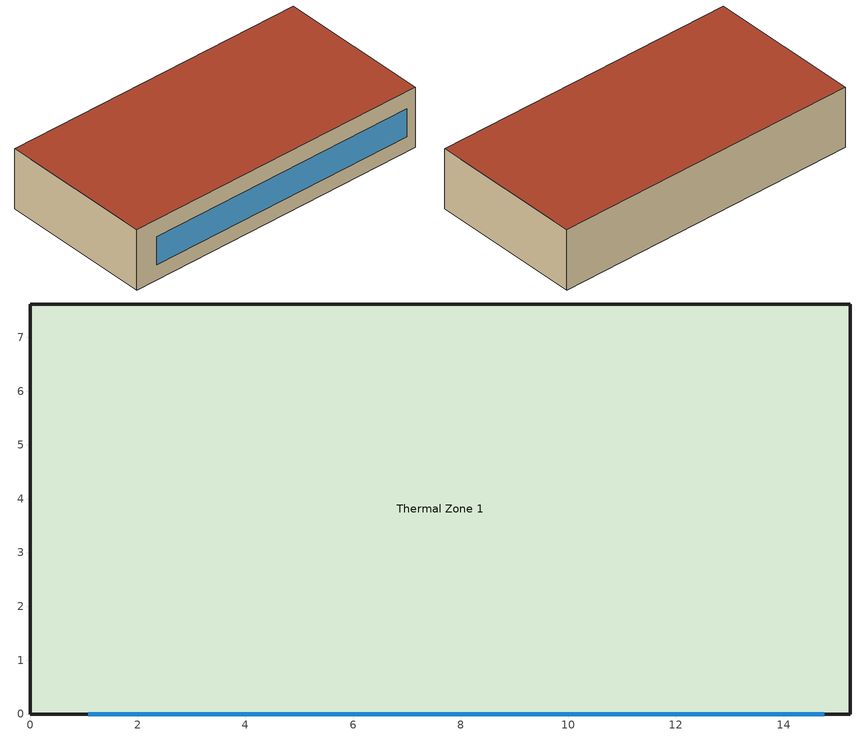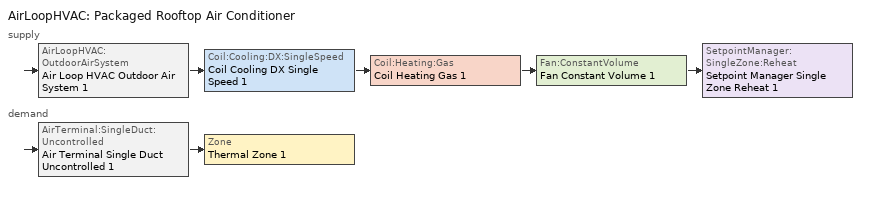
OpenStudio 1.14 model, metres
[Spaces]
Thermal Zone 1
 floor adiabatic (Slab on Grade): 15.24,7.62 15.24,0 0,0 0,7.62 z0
 wall outside: 15.24,7.62 0,7.62 0,0 15.24,0 15.24,7.62 z0:3.05
 window (Window): 1.08,0 14.75,0 z0.77:2.2
 roof outside (Roof): 15.24,0 15.24,7.62 0,7.62 0,0 z3.05
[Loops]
AirLoopHVAC 'Packaged Rooftop Air Conditioner'
 supply: AirLoopHVAC:OutdoorAirSystem 'Air Loop HVAC Outdoor Air System 1' > Coil:Cooling:DX:SingleSpeed 'Coil Cooling DX Single Speed 1' > Coil:Heating:Gas 'Coil Heating Gas 1' > Fan:ConstantVolume 'Fan Constant Volume 1' > SetpointManager:SingleZone:Reheat 'Setpoint Manager Single Zone Reheat 1'
 demand: AirTerminal:SingleDuct:Uncontrolled 'Air Terminal Single Duct Uncontrolled 1' > Zone 'Thermal Zone 1'
[Building]
Building 1
[Site]
Chicago Ohare Intl Ap: Latitude {deg}=41.98; Longitude {deg}=-87.92; Time Zone {hr}=-6; Elevation {m}=201
[ClimateZones]
Climate Zone Institution Name 1=ASHRAE; Climate Zone Document Name 1=ANSI/ASHRAE Standard 169; Climate Zone Document Year 1=2006; Climate Zone Institution Name 2=CEC; Climate Zone Document Name 2=California Climate Zone Descriptions; Climate Zone Document Year 2=1995
[SizingPeriod:DesignDay] Barometric Pressure {Pa}=98934; Sky Clearness=0; Rain Indicator=0; Snow Indicator=0; Day of Month=21; Daylight Saving Time Indicator=0; Dry-Bulb Temperature Range Modifier Type=DefaultMultipliers
Name | Maximum Dry-Bulb Temperature {C} | Daily Dry-Bulb Temperature Range {deltaC} | Humidity Indicating Conditions at Maximum Dry-Bulb | Wind Speed {m/s} | Wind Direction {deg} | Month | Day Type | Humidity Indicating Type | Solar Model Indicator | ASHRAE Taub | ASHRAE Taud
Chicago Ohare Intl Ap Ann Htg 99.6% Condns DB | -20 | 0 | -20 | 4.9 | 270 | 1 | WinterDesignDay | Wetbulb | ASHRAEClearSky
Chicago Ohare Intl Ap Ann Clg .4% Condns DB=>MWB | 33.3 | 10.5 | 23.7 | 5.2 | 230 | 7 | SummerDesignDay | Wetbulb | ASHRAETau | 0.455 | 2.05
Chicago Ohare Intl Ap Ann Htg Wind 99.6% Condns WS=>MCDB | -3.5 | 0 | -3.5 | 12.4 | 270 | 1 | WinterDesignDay | Wetbulb | ASHRAEClearSky
Chicago Ohare Intl Ap Ann Hum_n 99.6% Condns DP=>MCDB | -19.2 | 0 | -25.7 | 4.9 | 270 | 1 | WinterDesignDay | Dewpoint | ASHRAEClearSky
Chicago Ohare Intl Ap Ann Clg .4% Condns DP=>MDB | 28.9 | 10.5 | 23.8 | 5.2 | 230 | 7 | SummerDesignDay | Dewpoint | ASHRAETau | 0.455 | 2.05
[Construction]
Slab on Grade: MAT-CC05 4 HW CONCRETE, CP02 CARPET PAD
Exterior Wall: 1IN Stucco, Cellular Polyurethane or Polyisocyanurate - Unfaced - 2 in., 8IN Concrete HW 1, Wood-Framed - 4 in. Studs - 16 in. OC - R-13 Cavity Insulation, 1/2IN Gypsum 3
Roof: Roof Membrane, Roof Insulation [26], Metal Decking
Window: LoE CLEAR 6MM 1, ARGON 13MM 1, CLEAR 6MM 1
[Material]
Name | Roughness | Thickness {m} | Conductivity {W/m-K} | Density {kg/m3} | Specific Heat {J/kg-K} | Thermal Absorptance | Solar Absorptance | Visible Absorptance
MAT-CC05 4 HW CONCRETE | Rough | 0.1016 | 1.311 | 2240 | 836.8 | 0.9 | 0.85 | 0.85
1IN Stucco | Smooth | 0.0253 | 0.6918 | 1858 | 837 | 0.9 | 0.92 | 0.92
Roof Membrane | VeryRough | 0.0095 | 0.16 | 1121.29 | 1460 | 0.9 | 0.7 | 0.7
Metal Decking | MediumSmooth | 0.0015 | 45.006 | 7680 | 418.4 | 0.9 | 0.6 | 0.6
Roof Insulation [26] | MediumRough | 0.2941 | 0.049 | 265 | 836.8 | 0.9 | 0.7 | 0.7
Wood-Framed - 4 in. Studs - 16 in. OC - R-13 Cavity Insulation | Smooth | 0.0889 | 0.0549532 | 126.145 | 1556.29
Cellular Polyurethane or Polyisocyanurate - Unfaced - 2 in. | Rough | 0.0508 | 0.0245 | 24 | 1590
8IN Concrete HW 1 | MediumRough | 0.2033 | 1.7296 | 2243 | 837 | 0.9 | 0.65 | 0.65
1/2IN Gypsum 3 | Smooth | 0.0127 | 0.16 | 784.9 | 830 | 0.9 | 0.4 | 0.4
[Material:NoMass]
CP02 CARPET PAD: Roughness=Smooth; Thermal Resistance {m2-K/W}=0.1; Thermal Absorptance=0.9; Solar Absorptance=0.8; Visible Absorptance=0.8
[DefaultConstructionSet]
189.1-2009 - CZ7-8 - Office: Default Exterior Surface Constructions=Default Surface Constructions 19; Default Interior Surface Constructions=Default Surface Constructions 20; Default Ground Contact Surface Constructions=Default Surface Constructions 21; Default Exterior SubSurface Constructions=Default Sub Surface Constructions 13; Default Interior SubSurface Constructions=Default Sub Surface Constructions 14
[DefaultSurfaceConstructions]
Name | Floor Construction | Wall Construction | Roof Ceiling Construction
Default Surface Constructions 19 | Slab on Grade | Exterior Wall | Roof
Default Surface Constructions 20
Default Surface Constructions 21 | Slab on Grade | Slab on Grade | Slab on Grade
[DefaultSubSurfaceConstructions]
Default Sub Surface Constructions 13; Default Sub Surface Constructions 14
[WindowMaterial:Glazing] Optical Data Type=SpectralAverage; Thickness {m}=0.006; Infrared Transmittance at Normal Incidence=0; Front Side Infrared Hemispherical Emissivity=0.84; Conductivity {W/m-K}=0.9
Name | Solar Transmittance at Normal Incidence | Front Side Solar Reflectance at Normal Incidence | Back Side Solar Reflectance at Normal Incidence | Visible Transmittance at Normal Incidence | Front Side Visible Reflectance at Normal Incidence | Back Side Visible Reflectance at Normal Incidence | Back Side Infrared Hemispherical Emissivity
CLEAR 6MM 1 | 0.775 | 0.071 | 0.071 | 0.881 | 0.08 | 0.08 | 0.84
LoE CLEAR 6MM 1 | 0.6 | 0.17 | 0.22 | 0.84 | 0.055 | 0.078 | 0.1
[WindowMaterial:Gas]
ARGON 13MM 1: Gas Type=Argon; Thickness {m}=0.0127
[DesignSpecification:OutdoorAir]
189.1-2009 - Office - WholeBuilding - Sm Office - CZ4-8 Ventilation: Outdoor Air Method=Sum; Outdoor Air Flow per Person {m3/s-person}=0.00943895
[ThermostatSetpoint:DualSetpoint]
Thermal Zone 1 Thermostat: Heating Setpoint Temperature Schedule=Small Office HtgSetp; Cooling Setpoint Temperature Schedule=Small Office ClgSetp
[SpaceType]
189.1-2009 - Office - WholeBuilding - Sm Office - CZ4-8: Default Schedule Set=189.1-2009 - Office - WholeBuilding - Sm Office - CZ4-8 Schedule Set; Design Specification Outdoor Air Object=189.1-2009 - Office - WholeBuilding - Sm Office - CZ4-8 Ventilation; Standards Building Type=Office; Standards Space Type=WholeBuilding - Sm Office
[DefaultScheduleSet]
189.1-2009 - Office - WholeBuilding - Sm Office - CZ4-8 Schedule Set: Hours of Operation Schedule=Office Bldg Light; Number of People Schedule=Small Office Bldg Occ; People Activity Level Schedule=Small Office Activity; Lighting Schedule=Office Bldg Light; Electric Equipment Schedule=Small Office Bldg Equip; Infiltration Schedule=Small Office Infil Quarter On; Steam Equipment Schedule=Office Bldg Light
[Lights:Definition]
189.1-2009 - Office - WholeBuilding - Sm Office - CZ4-8 Lights Definition: Design Level Calculation Method=Watts/Area; Watts per Space Floor Area {W/m2}=9.68752
[Lights]
189.1-2009 - Office - WholeBuilding - Sm Office - CZ4-8 Lights: Lights Definition=189.1-2009 - Office - WholeBuilding - Sm Office - CZ4-8 Lights Definition; Space or SpaceType=189.1-2009 - Office - WholeBuilding - Sm Office - CZ4-8
[People:Definition]
189.1-2009 - Office - WholeBuilding - Sm Office - CZ4-8 People Definition: Number of People Calculation Method=People/Area; People per Space Floor Area {person/m2}=0.0538196; Fraction Radiant=0.3
[People]
189.1-2009 - Office - WholeBuilding - Sm Office - CZ4-8 People: People Definition=189.1-2009 - Office - WholeBuilding - Sm Office - CZ4-8 People Definition; Space or SpaceType=189.1-2009 - Office - WholeBuilding - Sm Office - CZ4-8
[SpaceInfiltration:DesignFlowRate]
189.1-2009 - Office - WholeBuilding - Sm Office - CZ4-8 Infiltration: Space or SpaceType=189.1-2009 - Office - WholeBuilding - Sm Office - CZ4-8; Design Flow Rate Calculation Method=Flow/ExteriorArea; Flow per Exterior Surface Area {m3/s-m2}=0.000226568
[ElectricEquipment:Definition]
189.1-2009 - Office - WholeBuilding - Sm Office - CZ4-8 Electric Equipment Definition: Design Level Calculation Method=Watts/Area; Watts per Space Floor Area {W/m2}=5.81251
[ElectricEquipment]
189.1-2009 - Office - WholeBuilding - Sm Office - CZ4-8 Electric Equipment: Electric Equipment Definition=189.1-2009 - Office - WholeBuilding - Sm Office - CZ4-8 Electric Equipment Definition; Space or SpaceType=189.1-2009 - Office - WholeBuilding - Sm Office - CZ4-8
[BuildingStory]
Building Story 1: Nominal Z Coordinate {m}=0; Nominal Floor to Floor Height {m}=3.048
[Space]
Thermal Zone 1: Space Type=189.1-2009 - Office - WholeBuilding - Sm Office - CZ4-8; Default Construction Set=189.1-2009 - CZ7-8 - Office; Building Story=Building Story 1; Thermal Zone=Thermal Zone 1
[ThermalZone]
Thermal Zone 1: Thermostat=Thermal Zone 1 Thermostat; Use Ideal Air Loads=No
[Sizing:Zone]
Thermal Zone 1: Zone Cooling Design Supply Air Temperature Input Method=SupplyAirTemperature; Zone Cooling Design Supply Air Temperature {C}=14; Zone Cooling Design Supply Air Temperature Difference {deltaC}=11.11; Zone Heating Design Supply Air Temperature Input Method=SupplyAirTemperature; Zone Heating Design Supply Air Temperature {C}=40; Zone Heating Design Supply Air Temperature Difference {deltaC}=11.11; Zone Cooling Design Supply Air Humidity Ratio {kg-H2O/kg-air}=0.0085; Zone Heating Design Supply Air Humidity Ratio {kg-H2O/kg-air}=0.008; Cooling Design Air Flow Method=DesignDay; Heating Design Air Flow Method=DesignDay; Account for Dedicated Outdoor Air System=No; Dedicated Outdoor Air System Control Strategy=NeutralSupplyAir; Dedicated Outdoor Air Low Setpoint Temperature for Design {C}=autosize; Dedicated Outdoor Air High Setpoint Temperature for Design {C}=autosize
[Zone equipment]
Thermal Zone 1: Air Terminal Single Duct Uncontrolled 1
[AirLoopHVAC]
Packaged Rooftop Air Conditioner: Availability Schedule=Always On Discrete; Design Supply Air Flow Rate {m3/s}=AutoSize
[Sizing:System]
Packaged Rooftop Air Conditioner: Type of Load to Size On=Sensible; Design Outdoor Air Flow Rate {m3/s}=Autosize; Minimum System Air Flow Ratio=1; Preheat Design Temperature {C}=7; Preheat Design Humidity Ratio {kg-H2O/kg-Air}=0.008; Precool Design Temperature {C}=12.8; Precool Design Humidity Ratio {kg-H2O/kg-Air}=0.008; Central Cooling Design Supply Air Temperature {C}=12.8; Central Heating Design Supply Air Temperature {C}=40; Sizing Option=NonCoincident; 100% Outdoor Air in Cooling=Yes; 100% Outdoor Air in Heating=Yes; Central Cooling Design Supply Air Humidity Ratio {kg-H2O/kg-Air}=0.0085; Central Heating Design Supply Air Humidity Ratio {kg-H2O/kg-Air}=0.008; Cooling Design Air Flow Method=DesignDay; Cooling Design Air Flow Rate {m3/s}=0; Heating Design Air Flow Method=DesignDay; Heating Design Air Flow Rate {m3/s}=0; System Outdoor Air Method=ZoneSum; Zone Maximum Outdoor Air Fraction=1; Cooling Supply Air Flow Rate Per Floor Area {m3/s-m2}=0.00996765; Cooling Fraction of Autosized Cooling Supply Air Flow Rate=1; Cooling Supply Air Flow Rate Per Unit Cooling Capacity {m3/s-W}=3.94755e-05; Heating Supply Air Flow Rate Per Floor Area {m3/s-m2}=0.00996765; Heating Fraction of Autosized Heating Supply Air Flow Rate=1; Heating Fraction of Autosized Cooling Supply Air Flow Rate=1; Heating Supply Air Flow Rate Per Unit Heating Capacity {m3/s-W}=3.15882e-05; Cooling Design Capacity Method=CoolingDesignCapacity; Cooling Design Capacity {W}=autosize; Cooling Design Capacity Per Floor Area {W/m2}=234.7; Fraction of Autosized Cooling Design Capacity=1; Heating Design Capacity Method=HeatingDesignCapacity; Heating Design Capacity {W}=autosize; Heating Design Capacity Per Floor Area {W/m2}=157; Fraction of Autosized Heating Design Capacity=1; Central Cooling Capacity Control Method=OnOff
[Fan:ConstantVolume]
Fan Constant Volume 1: Availability Schedule=Always On Discrete; Pressure Rise {Pa}=500; Maximum Flow Rate {m3/s}=AutoSize
[Coil:Heating:Gas]
Coil Heating Gas 1: Availability Schedule=Always On Discrete; Gas Burner Efficiency=0.8; Nominal Capacity {W}=Autosize; Parasitic Electric Load {W}=0; Parasitic Gas Load {W}=0
[Coil:Cooling:DX:SingleSpeed]
Coil Cooling DX Single Speed 1: Availability Schedule=Always On Discrete; Rated Total Cooling Capacity {W}=Autosize; Rated Sensible Heat Ratio=autosize; Rated COP {W/W}=3; Rated Air Flow Rate {m3/s}=autosize; Rated Evaporator Fan Power Per Volume Flow Rate {W/(m3/s)}=773.3; Total Cooling Capacity Function of Temperature Curve=Curve Biquadratic 1; Total Cooling Capacity Function of Flow Fraction Curve=Curve Quadratic 1; Energy Input Ratio Function of Temperature Curve=Curve Biquadratic 2; Energy Input Ratio Function of Flow Fraction Curve=Curve Quadratic 2; Part Load Fraction Correlation Curve=Curve Quadratic 3; Condenser Type=AirCooled; Evaporative Condenser Effectiveness=0; Evaporative Condenser Air Flow Rate {m3/s}=Autosize; Evaporative Condenser Pump Rated Power Consumption {W}=Autosize; Crankcase Heater Capacity {W}=0; Maximum Outdoor Dry-Bulb Temperature for Crankcase Heater Operation {C}=0; Basin Heater Capacity {W/K}=0; Basin Heater Setpoint Temperature {C}=10
[SetpointManager:SingleZone:Reheat]
Setpoint Manager Single Zone Reheat 1: Minimum Supply Air Temperature {C}=-99; Maximum Supply Air Temperature {C}=99; Control Zone=Thermal Zone 1
[Controller:OutdoorAir]
Controller Outdoor Air 1: Minimum Outdoor Air Flow Rate {m3/s}=Autosize; Maximum Outdoor Air Flow Rate {m3/s}=Autosize; Economizer Control Type=FixedDryBulb; Economizer Control Action Type=ModulateFlow; Economizer Maximum Limit Dry-Bulb Temperature {C}=40; Economizer Maximum Limit Enthalpy {J/kg}=64000; Economizer Minimum Limit Dry-Bulb Temperature {C}=-100; Lockout Type=NoLockout; Minimum Limit Type=FixedMinimum; Controller Mechanical Ventilation=Controller Mechanical Ventilation 1; High Humidity Control=No; Heat Recovery Bypass Control Type=BypassWhenWithinEconomizerLimits
[Controller:MechanicalVentilation]
Controller Mechanical Ventilation 1: Availability Schedule=Always On Discrete; System Outdoor Air Method=ZoneSum
[AirLoopHVAC:OutdoorAirSystem]
Air Loop HVAC Outdoor Air System 1: Controller=Controller Outdoor Air 1
[AirTerminal:SingleDuct:Uncontrolled]
Air Terminal Single Duct Uncontrolled 1: Availability Schedule=Always On Discrete; Maximum Air Flow Rate {m3/s}=AutoSize
[Schedule:Ruleset]
Name | Default Day Schedule | Summer Design Day Schedule | Winter Design Day Schedule
Office Bldg Light | Office Bldg Light Default Schedule | Office Bldg Light Summer Design Day | Office Bldg Light Winter Design Day
Small Office Bldg Occ | Small Office Bldg Occ Default Schedule | Small Office Bldg Occ Summer Design Day | Small Office Bldg Occ Winter Design Day
Small Office Activity | Small Office Activity Default Schedule | Small Office Activity Summer Design Day | Small Office Activity Winter Design Day
Small Office Infil Quarter On | Small Office Infil Quarter On Default Schedule | Small Office Infil Quarter On Summer Design Day | Small Office Infil Quarter On Winter Design Day
Small Office Bldg Equip | Small Office Bldg Equip Default Schedule | Small Office Bldg Equip Summer Design Day | Small Office Bldg Equip Winter Design Day
Small Office HtgSetp | Small Office HtgSetp Default Schedule | Small Office HtgSetp Summer Design Day | Small Office HtgSetp Winter Design Day
Small Office ClgSetp | Small Office ClgSetp Default Schedule | Small Office ClgSetp Summer Design Day | Small Office ClgSetp Winter Design Day
[Schedule:Day]
Office Bldg Light Default Schedule: 5, 0, 0.05, 7, 0, 0.1, 8, 0, 0.3, 17, 0, 0.9, 18, 0, 0.7, 20, 0, 0.5, 22, 0, 0.3, 23, 0, 0.1, 24, 0, 0.05
Office Bldg Light Summer Design Day; Small Office Infil Quarter On Rule 1 Day Schedule; Small Office Bldg Equip Summer Design Day: 24, 0, 1
Office Bldg Light Winter Design Day; Small Office Bldg Occ Winter Design Day; Small Office Bldg Occ Rule 1 Day Schedule; Small Office Bldg Equip Winter Design Day: 24, 0, 0
Office Bldg Light Rule 1 Day Schedule: 24, 0, 0.05
Office Bldg Light Rule 2 Day Schedule: 6, 0, 0.05, 8, 0, 0.1, 14, 0, 0.5, 17, 0, 0.15, 24, 0, 0.05
Small Office Bldg Occ Default Schedule: 6, 0, 0, 7, 0, 0.1, 8, 0, 0.2, 12, 0, 0.95, 13, 0, 0.5, 17, 0, 0.95, 18, 0, 0.3, 20, 0, 0.1, 24, 0, 0.05
Small Office Bldg Occ Summer Design Day: 6, 0, 0, 22, 0, 1, 24, 0, 0.05
Small Office Bldg Occ Rule 2 Day Schedule: 6, 0, 0, 8, 0, 0.1, 12, 0, 0.3, 17, 0, 0.1, 24, 0, 0
Small Office Activity Default Schedule; Small Office Activity Summer Design Day; Small Office Activity Winter Design Day: 24, 0, 120
Small Office Infil Quarter On Default Schedule; Small Office Infil Quarter On Summer Design Day: 6, 0, 1, 22, 0, 0.25, 24, 0, 1
Small Office Infil Quarter On Winter Design Day; Small Office Infil Quarter On Rule 2 Day Schedule: 6, 0, 1, 18, 0, 0.25, 24, 0, 1
Small Office Bldg Equip Default Schedule: 8, 0, 0.4, 12, 0, 0.9, 13, 0, 0.8, 17, 0, 0.9, 18, 0, 0.5, 24, 0, 0.4
Small Office Bldg Equip Rule 1 Day Schedule: 24, 0, 0.3
Small Office Bldg Equip Rule 2 Day Schedule: 6, 0, 0.3, 8, 0, 0.4, 12, 0, 0.5, 17, 0, 0.35, 24, 0, 0.3
Small Office HtgSetp Default Schedule: 6, 0, 15.6, 22, 0, 21, 24, 0, 15.6
Small Office HtgSetp Summer Design Day; Small Office HtgSetp Rule 1 Day Schedule: 24, 0, 15.6
Small Office HtgSetp Winter Design Day: 24, 0, 21
Small Office HtgSetp Rule 2 Day Schedule: 6, 0, 15.6, 18, 0, 21, 24, 0, 15.6
Small Office ClgSetp Default Schedule; Small Office ClgSetp Summer Design Day: 6, 0, 26.7, 22, 0, 24, 24, 0, 26.7
Small Office ClgSetp Winter Design Day; Small Office ClgSetp Rule 1 Day Schedule: 24, 0, 26.7
Small Office ClgSetp Rule 2 Day Schedule: 6, 0, 26.7, 18, 0, 24, 24, 0, 26.7
[Schedule:Rule] Apply Monday=No; Apply Tuesday=No; Apply Wednesday=No; Apply Thursday=No; Apply Friday=No; Date Specification Type=DateRange; Start Month=1; Start Day=1; End Month=12; End Day=31
Name | Schedule Ruleset | Rule Order | Day Schedule | Apply Sunday | Apply Saturday
Office Bldg Light Rule 1 | Office Bldg Light | 0 | Office Bldg Light Rule 1 Day Schedule | Yes | No
Office Bldg Light Rule 2 | Office Bldg Light | 1 | Office Bldg Light Rule 2 Day Schedule | No | Yes
Small Office Bldg Occ Rule 1 | Small Office Bldg Occ | 0 | Small Office Bldg Occ Rule 1 Day Schedule | Yes | No
Small Office Bldg Occ Rule 2 | Small Office Bldg Occ | 1 | Small Office Bldg Occ Rule 2 Day Schedule | No | Yes
Small Office Infil Quarter On Rule 1 | Small Office Infil Quarter On | 0 | Small Office Infil Quarter On Rule 1 Day Schedule | Yes | No
Small Office Infil Quarter On Rule 2 | Small Office Infil Quarter On | 1 | Small Office Infil Quarter On Rule 2 Day Schedule | No | Yes
Small Office Bldg Equip Rule 1 | Small Office Bldg Equip | 0 | Small Office Bldg Equip Rule 1 Day Schedule | Yes | No
Small Office Bldg Equip Rule 2 | Small Office Bldg Equip | 1 | Small Office Bldg Equip Rule 2 Day Schedule | No | Yes
Small Office HtgSetp Rule 1 | Small Office HtgSetp | 0 | Small Office HtgSetp Rule 1 Day Schedule | Yes | No
Small Office HtgSetp Rule 2 | Small Office HtgSetp | 1 | Small Office HtgSetp Rule 2 Day Schedule | No | Yes
Small Office ClgSetp Rule 1 | Small Office ClgSetp | 0 | Small Office ClgSetp Rule 1 Day Schedule | Yes | No
Small Office ClgSetp Rule 2 | Small Office ClgSetp | 1 | Small Office ClgSetp Rule 2 Day Schedule | No | Yes
[Schedule:Constant]
Always On Discrete: Value=1
[Curve:Biquadratic] Minimum Value of x=17; Maximum Value of x=22; Minimum Value of y=13; Maximum Value of y=46
Name | Coefficient1 Constant | Coefficient2 x | Coefficient3 x**2 | Coefficient4 y | Coefficient5 y**2 | Coefficient6 x*y
Curve Biquadratic 1 | 0.942588 | 0.00954335 | 0.00068377 | -0.0110427 | 5.249e-06 | -9.72e-06
Curve Biquadratic 2 | 0.342414 | 0.034885 | -0.0006237 | 0.00497722 | 0.000437951 | -0.000728028
[Curve:Quadratic]
Name | Coefficient1 Constant | Coefficient2 x | Coefficient3 x**2 | Minimum Value of x | Maximum Value of x
Curve Quadratic 1 | 0.8 | 0.2 | 0 | 0.5 | 1.5
Curve Quadratic 2 | 1.1552 | -0.1808 | 0.0256 | 0.5 | 1.5
Curve Quadratic 3 | 0.85 | 0.15 | 0 | 0 | 1
